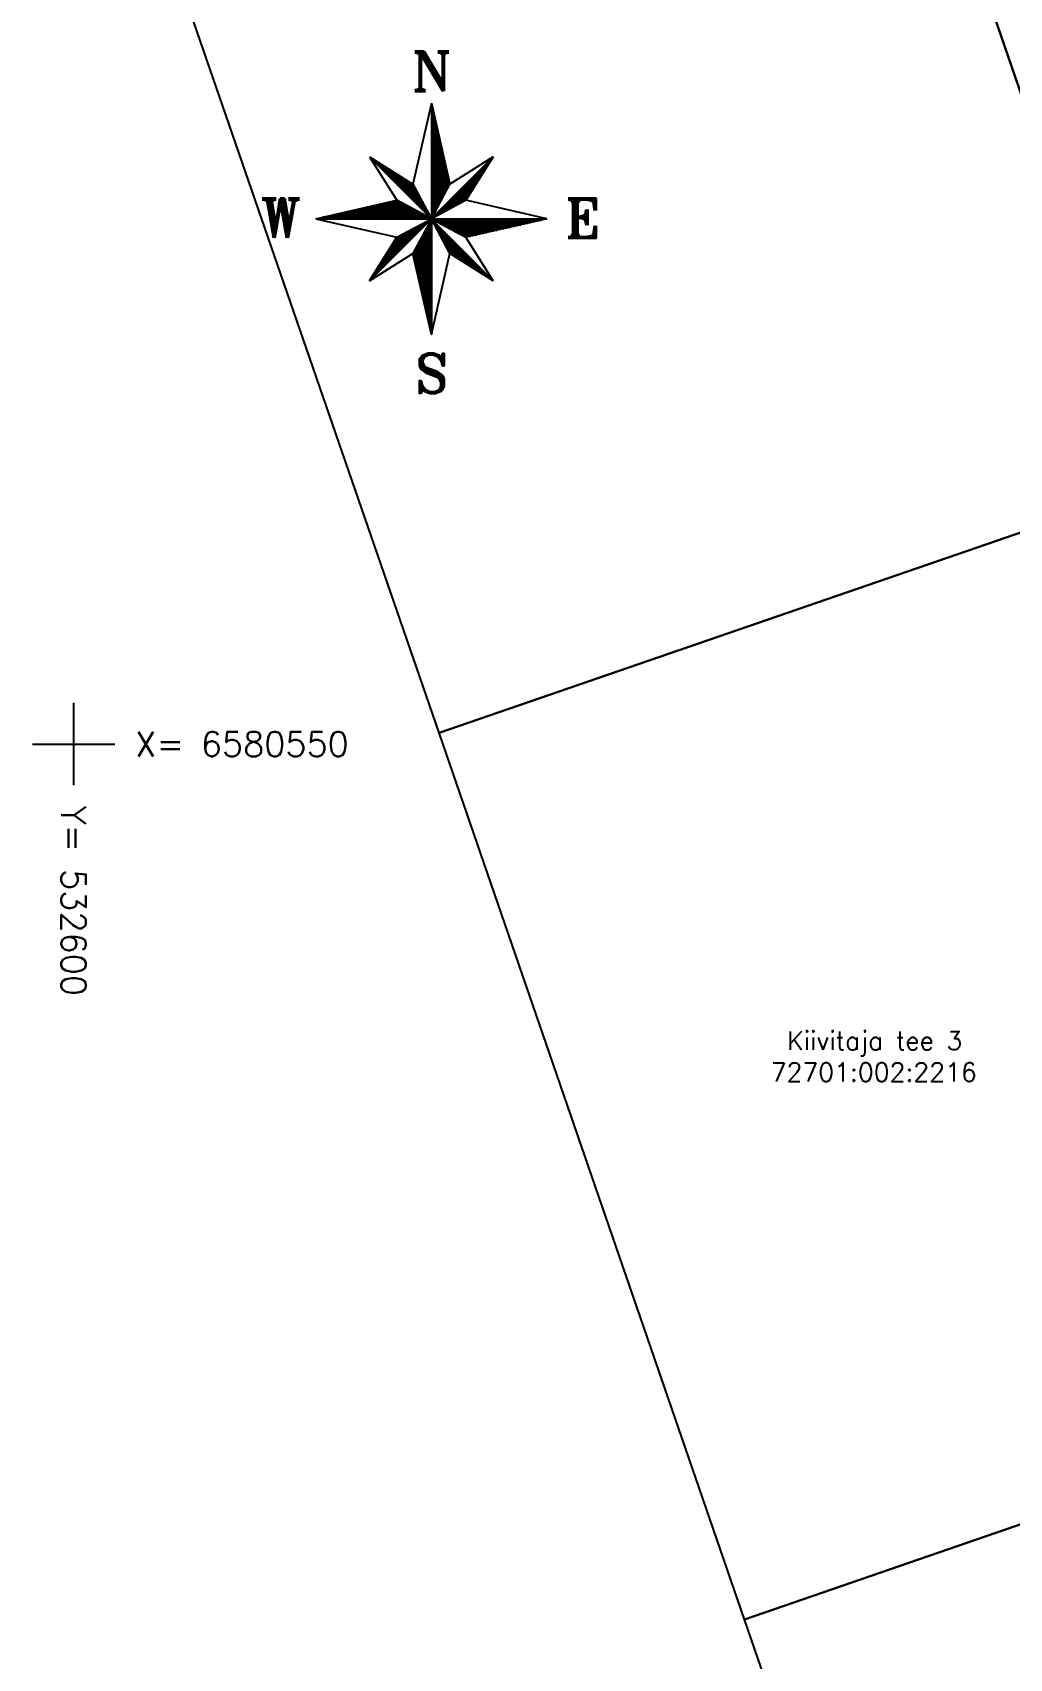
# Model space of a CAD drawing. Header units: metres. Extents: x 531237 to 6580596, y 532656 to 13161177.
# Drawn here: x 532598 to 532645.5, y 6580505.5 to 6580584.6 of the extents above; entities that cross this region are included whole.
import ezdxf
from ezdxf.enums import TextEntityAlignment as Align

# ---------------------------------------------------------------- set-up
doc = ezdxf.new("R2010")
doc.units = ezdxf.units.M
doc.linetypes.add('KATASTRIPIIR', pattern=[0.02, 0.01, 0.01])
for name, color, linetype in [('PIIR', 32, 'Continuous'), ('vork', 15, 'Continuous'), ('VORMISTUS', 7, 'Continuous')]:
    doc.layers.add(name, color=color, linetype=linetype)
doc.styles.add('textstyle0', font='romant')
doc.styles.add('textstyle1', font='romant')
doc.styles.add('textstyle10', font='romant')
doc.styles.add('textstyle11', font='romant')
doc.styles.add('textstyle12', font='romant')
doc.styles.add('textstyle13', font='romant')
doc.styles.add('textstyle14', font='romant')
doc.styles.add('textstyle141', font='romans')
doc.styles.add('textstyle142', font='romans')
doc.styles.add('textstyle15', font='romant')
doc.styles.add('textstyle2', font='romant')
doc.styles.add('textstyle26', font='romans')
doc.styles.add('textstyle27', font='romans')
doc.styles.add('textstyle3', font='romant')
doc.styles.add('textstyle4', font='romant')
doc.styles.add('textstyle5', font='romant')
doc.styles.add('textstyle6', font='romant')
doc.styles.add('textstyle7', font='romant')
doc.styles.add('textstyle8', font='romant')
doc.styles.add('textstyle9', font='romant')

# ---------------------------------------------------------------- blocks, each defined once
blk = doc.blocks.new('VKORIS')
at = {"color": 0, "linetype": 'Continuous'}
for p, q in [((0, 4), (0, -4)), ((-4, 0), (4, 0))]:
    blk.add_line(p, q, dxfattribs=at)
blk = doc.blocks.new('PNOOL')
for p, q in [((-0.005, 5.616), (-0.904, 1.676)), ((-0.005, 5.616), (0.893, 1.676)), ((-0.005, 5.616), (-0.005, -5.634)), ((-3.021, 3.007), (3.011, -3.026)), ((-3.021, 3.007), (-0.904, 1.676)), ((-3.021, 3.007), (-1.69, 0.889)), ((3.011, 3.007), (-3.021, -3.026)), ((3.011, 3.007), (0.893, 1.676)), ((3.011, 3.007), (1.68, 0.889)), ((-0.904, 1.676), (-0.005, -0.009)), ((-0.005, -0.009), (0.893, 1.676)), ((-5.63, -0.009), (-1.69, 0.889)), ((-0.005, -0.009), (-1.69, 0.889)), ((1.68, 0.889), (-0.005, -0.009)), ((5.62, -0.009), (1.68, 0.889)), ((-5.63, -0.009), (-1.69, -0.908)), ((-5.63, -0.009), (5.62, -0.009)), ((-1.69, -0.908), (-0.005, -0.009)), ((-0.005, -0.009), (-0.904, -1.694)), ((-0.005, -0.009), (1.68, -0.908)), ((0.893, -1.694), (-0.005, -0.009)), ((5.62, -0.009), (1.68, -0.908)), ((-3.021, -3.026), (-1.69, -0.908)), ((3.011, -3.026), (1.68, -0.908)), ((-3.021, -3.026), (-0.904, -1.694)), ((-0.005, -5.634), (-0.904, -1.694)), ((-0.005, -5.634), (0.893, -1.694)), ((3.011, -3.026), (0.893, -1.694))]:
    blk.add_line(p, q)
at = {"color": 0}
for p, q in [((-0.005, 5.588), (0.001, 5.588)), ((-0.005, 5.55), (0.01, 5.55)), ((-0.005, 5.512), (0.018, 5.512)), ((-0.005, 5.475), (0.027, 5.475)), ((-0.005, 5.438), (0.036, 5.438)), ((-0.005, 5.4), (0.044, 5.4)), ((-0.005, 5.363), (0.053, 5.363)), ((-0.005, 5.325), (0.061, 5.325)), ((-0.005, 5.288), (0.07, 5.288)), ((-0.005, 5.25), (0.078, 5.25)), ((-0.005, 5.213), (0.087, 5.213)), ((-0.005, 5.175), (0.095, 5.175)), ((-0.005, 5.137), (0.104, 5.137)), ((-0.005, 5.1), (0.113, 5.1)), ((-0.005, 5.062), (0.121, 5.062)), ((-0.005, 5.025), (0.13, 5.025)), ((-0.005, 4.988), (0.138, 4.988)), ((-0.005, 4.95), (0.147, 4.95)), ((-0.005, 4.913), (0.155, 4.913)), ((-0.005, 4.875), (0.164, 4.875)), ((-0.005, 4.838), (0.172, 4.838)), ((-0.005, 4.8), (0.181, 4.8)), ((-0.005, 4.762), (0.19, 4.762)), ((-0.005, 4.725), (0.198, 4.725)), ((-0.005, 4.688), (0.207, 4.688)), ((-0.005, 4.65), (0.215, 4.65)), ((-0.005, 4.613), (0.224, 4.613)), ((-0.005, 4.575), (0.232, 4.575)), ((-0.005, 4.538), (0.241, 4.538)), ((-0.005, 4.5), (0.249, 4.5)), ((-0.005, 4.463), (0.258, 4.463)), ((-0.005, 4.425), (0.266, 4.425)), ((-0.005, 4.387), (0.275, 4.387)), ((-0.005, 4.35), (0.284, 4.35)), ((-0.005, 4.312), (0.292, 4.312)), ((-0.005, 4.275), (0.301, 4.275)), ((-0.005, 4.238), (0.309, 4.238)), ((-0.005, 4.2), (0.318, 4.2)), ((-0.005, 4.163), (0.326, 4.163)), ((-0.005, 4.125), (0.335, 4.125)), ((-0.005, 4.088), (0.343, 4.088)), ((-0.005, 4.05), (0.352, 4.05)), ((-0.005, 4.012), (0.361, 4.012)), ((-0.005, 3.975), (0.369, 3.975)), ((-0.005, 3.938), (0.378, 3.938)), ((-0.005, 3.9), (0.386, 3.9)), ((-0.005, 3.863), (0.395, 3.863)), ((-0.005, 3.825), (0.403, 3.825)), ((-0.005, 3.788), (0.412, 3.788)), ((-0.005, 3.75), (0.42, 3.75)), ((-0.005, 3.713), (0.429, 3.713)), ((-0.005, 3.675), (0.438, 3.675)), ((-0.005, 3.637), (0.446, 3.637)), ((-0.005, 3.6), (0.455, 3.6)), ((-0.005, 3.562), (0.463, 3.562)), ((-0.005, 3.525), (0.472, 3.525)), ((-0.005, 3.488), (0.48, 3.488)), ((-0.005, 3.45), (0.489, 3.45)), ((-0.005, 3.413), (0.497, 3.413)), ((-0.005, 3.375), (0.506, 3.375)), ((-0.005, 3.338), (0.514, 3.338)), ((-0.005, 3.3), (0.523, 3.3)), ((-0.005, 3.262), (0.532, 3.262)), ((-0.005, 3.225), (0.54, 3.225)), ((-0.005, 3.188), (0.549, 3.188)), ((-3.014, 3), (-3.011, 3)), ((-2.977, 2.963), (-2.951, 2.963)), ((-2.939, 2.925), (-2.891, 2.925)), ((-2.902, 2.887), (-2.832, 2.887)), ((-2.864, 2.85), (-2.772, 2.85)), ((-2.827, 2.812), (-2.712, 2.812)), ((-2.789, 2.775), (-2.653, 2.775)), ((-2.752, 2.738), (-2.593, 2.738)), ((-2.714, 2.7), (-2.533, 2.7)), ((-2.677, 2.663), (-2.474, 2.663)), ((-2.639, 2.625), (-2.414, 2.625)), ((-2.602, 2.588), (-2.354, 2.588)), ((-2.564, 2.55), (-2.295, 2.55)), ((-2.527, 2.512), (-2.235, 2.512)), ((-2.489, 2.475), (-2.175, 2.475)), ((-2.452, 2.438), (-2.116, 2.438)), ((-2.414, 2.4), (-2.056, 2.4)), ((-0.005, 3.15), (0.557, 3.15)), ((-0.005, 3.113), (0.566, 3.113)), ((-0.005, 3.075), (0.574, 3.075)), ((-0.005, 3.038), (0.583, 3.038)), ((-0.005, 3), (0.591, 3)), ((-0.005, 2.963), (0.6, 2.963)), ((-0.005, 2.925), (0.609, 2.925)), ((-0.005, 2.887), (0.617, 2.887)), ((-0.005, 2.85), (0.626, 2.85)), ((-0.005, 2.812), (0.634, 2.812)), ((-0.005, 2.775), (0.643, 2.775)), ((-0.005, 2.738), (0.651, 2.738)), ((-0.005, 2.7), (0.66, 2.7)), ((-0.005, 2.663), (0.668, 2.663)), ((-0.005, 2.625), (0.677, 2.625)), ((-0.005, 2.588), (0.686, 2.588)), ((-0.005, 2.55), (0.694, 2.55)), ((-0.005, 2.512), (0.703, 2.512)), ((-0.005, 2.475), (0.711, 2.475)), ((-0.005, 2.438), (0.72, 2.438)), ((-0.005, 2.4), (0.728, 2.4)), ((2.404, 2.4), (2.63, 2.4)), ((2.442, 2.438), (2.653, 2.438)), ((2.479, 2.475), (2.677, 2.475)), ((2.517, 2.512), (2.7, 2.512)), ((2.554, 2.55), (2.724, 2.55)), ((2.592, 2.588), (2.748, 2.588)), ((2.629, 2.625), (2.771, 2.625)), ((2.667, 2.663), (2.795, 2.663)), ((2.704, 2.7), (2.818, 2.7)), ((2.742, 2.738), (2.842, 2.738)), ((2.779, 2.775), (2.865, 2.775)), ((2.817, 2.812), (2.889, 2.812)), ((2.854, 2.85), (2.913, 2.85)), ((2.892, 2.887), (2.936, 2.887)), ((2.929, 2.925), (2.96, 2.925)), ((2.967, 2.963), (2.983, 2.963)), ((3.004, 3), (3.007, 3)), ((-2.377, 2.363), (-1.996, 2.363)), ((-2.339, 2.325), (-1.937, 2.325)), ((-2.302, 2.288), (-1.877, 2.288)), ((-2.264, 2.25), (-1.817, 2.25)), ((-2.227, 2.213), (-1.758, 2.213)), ((-2.189, 2.175), (-1.698, 2.175)), ((-2.152, 2.137), (-1.638, 2.137)), ((-2.114, 2.1), (-1.579, 2.1)), ((-2.077, 2.062), (-1.519, 2.062)), ((-2.039, 2.025), (-1.459, 2.025)), ((-2.002, 1.988), (-1.4, 1.988)), ((-1.964, 1.95), (-1.34, 1.95)), ((-1.927, 1.913), (-1.28, 1.913)), ((-1.889, 1.875), (-1.221, 1.875)), ((-1.852, 1.838), (-1.161, 1.838)), ((-1.814, 1.8), (-1.102, 1.8)), ((-1.777, 1.762), (-1.042, 1.762)), ((-1.739, 1.725), (-0.982, 1.725)), ((-1.702, 1.688), (-0.923, 1.688)), ((-1.664, 1.65), (-0.89, 1.65)), ((-1.627, 1.613), (-0.87, 1.613)), ((-0.005, 2.363), (0.737, 2.363)), ((-0.005, 2.325), (0.745, 2.325)), ((-0.005, 2.288), (0.754, 2.288)), ((-0.005, 2.25), (0.762, 2.25)), ((-0.005, 2.213), (0.771, 2.213)), ((-0.005, 2.175), (0.78, 2.175)), ((-0.005, 2.137), (0.788, 2.137)), ((-0.005, 2.1), (0.797, 2.1)), ((-0.005, 2.062), (0.805, 2.062)), ((-0.005, 2.025), (0.814, 2.025)), ((-0.005, 1.988), (0.822, 1.988)), ((-0.005, 1.95), (0.831, 1.95)), ((-0.005, 1.913), (0.839, 1.913)), ((-0.005, 1.875), (0.848, 1.875)), ((-0.005, 1.838), (0.857, 1.838)), ((-0.005, 1.8), (0.865, 1.8)), ((-0.005, 1.762), (0.874, 1.762)), ((-0.005, 1.725), (0.882, 1.725)), ((-0.005, 1.688), (0.891, 1.688)), ((-0.005, 1.65), (0.88, 1.65)), ((-0.005, 1.613), (0.86, 1.613)), ((1.617, 1.613), (2.135, 1.613)), ((1.654, 1.65), (2.158, 1.65)), ((1.692, 1.688), (2.182, 1.688)), ((1.729, 1.725), (2.205, 1.725)), ((1.767, 1.762), (2.229, 1.762)), ((1.804, 1.8), (2.253, 1.8)), ((1.842, 1.838), (2.276, 1.838)), ((1.879, 1.875), (2.3, 1.875)), ((1.917, 1.913), (2.323, 1.913)), ((1.954, 1.95), (2.347, 1.95)), ((1.992, 1.988), (2.37, 1.988)), ((2.029, 2.025), (2.394, 2.025)), ((2.067, 2.062), (2.418, 2.062)), ((2.104, 2.1), (2.441, 2.1)), ((2.142, 2.137), (2.465, 2.137)), ((2.179, 2.175), (2.488, 2.175)), ((2.217, 2.213), (2.512, 2.213)), ((2.254, 2.25), (2.535, 2.25)), ((2.292, 2.288), (2.559, 2.288)), ((2.329, 2.325), (2.583, 2.325)), ((2.367, 2.363), (2.606, 2.363)), ((-1.971, 0.825), (-1.57, 0.825)), ((-1.807, 0.863), (-1.64, 0.863)), ((-1.589, 1.575), (-0.85, 1.575)), ((-1.552, 1.538), (-0.83, 1.538)), ((-1.514, 1.5), (-0.81, 1.5)), ((-1.477, 1.463), (-0.79, 1.463)), ((-1.439, 1.425), (-0.77, 1.425)), ((-1.402, 1.387), (-0.75, 1.387)), ((-1.364, 1.35), (-0.73, 1.35)), ((-1.327, 1.312), (-0.71, 1.312)), ((-1.289, 1.275), (-0.69, 1.275)), ((-1.252, 1.238), (-0.67, 1.238)), ((-1.214, 1.2), (-0.65, 1.2)), ((-1.177, 1.163), (-0.63, 1.163)), ((-1.139, 1.125), (-0.61, 1.125)), ((-1.102, 1.088), (-0.59, 1.088)), ((-1.064, 1.05), (-0.57, 1.05)), ((-1.027, 1.012), (-0.55, 1.012)), ((-0.989, 0.975), (-0.53, 0.975)), ((-0.952, 0.938), (-0.51, 0.938)), ((-0.914, 0.9), (-0.49, 0.9)), ((-0.877, 0.863), (-0.47, 0.863)), ((-0.839, 0.825), (-0.45, 0.825)), ((-0.005, 1.575), (0.84, 1.575)), ((-0.005, 1.538), (0.82, 1.538)), ((-0.005, 1.5), (0.8, 1.5)), ((-0.005, 1.463), (0.78, 1.463)), ((-0.005, 1.425), (0.76, 1.425)), ((-0.005, 1.387), (0.74, 1.387)), ((-0.005, 1.35), (0.72, 1.35)), ((-0.005, 1.312), (0.7, 1.312)), ((-0.005, 1.275), (0.68, 1.275)), ((-0.005, 1.238), (0.66, 1.238)), ((-0.005, 1.2), (0.64, 1.2)), ((-0.005, 1.163), (0.62, 1.163)), ((-0.005, 1.125), (0.6, 1.125)), ((-0.005, 1.088), (0.58, 1.088)), ((-0.005, 1.05), (0.56, 1.05)), ((-0.005, 1.012), (0.54, 1.012)), ((-0.005, 0.975), (0.52, 0.975)), ((-0.005, 0.938), (0.5, 0.938)), ((-0.005, 0.9), (0.48, 0.9)), ((-0.005, 0.863), (0.46, 0.863)), ((-0.005, 0.825), (0.44, 0.825)), ((0.829, 0.825), (1.56, 0.825)), ((0.867, 0.863), (1.63, 0.863)), ((0.904, 0.9), (1.687, 0.9)), ((0.942, 0.938), (1.71, 0.938)), ((0.979, 0.975), (1.734, 0.975)), ((1.017, 1.012), (1.758, 1.012)), ((1.054, 1.05), (1.781, 1.05)), ((1.092, 1.088), (1.805, 1.088)), ((1.129, 1.125), (1.828, 1.125)), ((1.167, 1.163), (1.852, 1.163)), ((1.204, 1.2), (1.875, 1.2)), ((1.242, 1.238), (1.899, 1.238)), ((1.279, 1.275), (1.923, 1.275)), ((1.317, 1.312), (1.946, 1.312)), ((1.354, 1.35), (1.97, 1.35)), ((1.392, 1.387), (1.993, 1.387)), ((1.429, 1.425), (2.017, 1.425)), ((1.467, 1.463), (2.04, 1.463)), ((1.504, 1.5), (2.064, 1.5)), ((1.542, 1.538), (2.088, 1.538)), ((1.579, 1.575), (2.111, 1.575)), ((-5.589, 0), (-0.023, 0)), ((-5.424, 0.038), (-0.093, 0.038)), ((-5.26, 0.075), (-0.163, 0.075)), ((-5.095, 0.113), (-0.234, 0.113)), ((-4.931, 0.15), (-0.304, 0.15)), ((-4.767, 0.188), (-0.374, 0.188)), ((-4.602, 0.225), (-0.445, 0.225)), ((-4.438, 0.262), (-0.515, 0.262)), ((-4.273, 0.3), (-0.585, 0.3)), ((-4.109, 0.338), (-0.656, 0.338)), ((-3.944, 0.375), (-0.726, 0.375)), ((-3.78, 0.413), (-0.796, 0.413)), ((-3.615, 0.45), (-0.867, 0.45)), ((-3.451, 0.488), (-0.937, 0.488)), ((-3.287, 0.525), (-1.007, 0.525)), ((-3.122, 0.562), (-1.078, 0.562)), ((-2.958, 0.6), (-1.148, 0.6)), ((-2.793, 0.637), (-1.218, 0.637)), ((-2.629, 0.675), (-1.289, 0.675)), ((-2.464, 0.713), (-1.359, 0.713)), ((-2.3, 0.75), (-1.429, 0.75)), ((-2.136, 0.788), (-1.5, 0.788)), ((-0.802, 0.788), (-0.43, 0.788)), ((-0.764, 0.75), (-0.41, 0.75)), ((-0.727, 0.713), (-0.39, 0.713)), ((-0.689, 0.675), (-0.37, 0.675)), ((-0.652, 0.637), (-0.35, 0.637)), ((-0.614, 0.6), (-0.33, 0.6)), ((-0.577, 0.562), (-0.31, 0.562)), ((-0.539, 0.525), (-0.29, 0.525)), ((-0.502, 0.488), (-0.27, 0.488)), ((-0.464, 0.45), (-0.25, 0.45)), ((-0.427, 0.413), (-0.23, 0.413)), ((-0.389, 0.375), (-0.21, 0.375)), ((-0.352, 0.338), (-0.19, 0.338)), ((-0.314, 0.3), (-0.17, 0.3)), ((-0.277, 0.262), (-0.15, 0.262)), ((-0.239, 0.225), (-0.13, 0.225)), ((-0.202, 0.188), (-0.11, 0.188)), ((-0.164, 0.15), (-0.09, 0.15)), ((-0.127, 0.113), (-0.07, 0.113)), ((-0.089, 0.075), (-0.05, 0.075)), ((-0.052, 0.038), (-0.03, 0.038)), ((-0.014, 0), (-0.01, 0)), ((-0.005, 0.788), (0.42, 0.788)), ((-0.005, 0.75), (0.4, 0.75)), ((-0.005, 0.713), (0.38, 0.713)), ((-0.005, 0.675), (0.36, 0.675)), ((-0.005, 0.637), (0.34, 0.637)), ((-0.005, 0.6), (0.32, 0.6)), ((-0.005, 0.562), (0.3, 0.562)), ((-0.005, 0.525), (0.28, 0.525)), ((-0.005, 0.488), (0.26, 0.488)), ((-0.005, 0.45), (0.24, 0.45)), ((-0.005, 0.413), (0.22, 0.413)), ((-0.005, 0.375), (0.2, 0.375)), ((-0.005, 0.338), (0.18, 0.338)), ((-0.005, 0.3), (0.16, 0.3)), ((-0.005, 0.262), (0.14, 0.262)), ((-0.005, 0.225), (0.12, 0.225)), ((-0.005, 0.188), (0.1, 0.188)), ((-0.005, 0.15), (0.08, 0.15)), ((-0.005, 0.113), (0.06, 0.113)), ((-0.005, 0.075), (0.04, 0.075)), ((-0.005, 0.038), (0.02, 0.038)), ((-0.005, 0), (0, 0)), ((0.004, 0), (0.013, 0)), ((0.042, 0.038), (0.083, 0.038)), ((0.079, 0.075), (0.153, 0.075)), ((0.117, 0.113), (0.224, 0.113)), ((0.154, 0.15), (0.294, 0.15)), ((0.192, 0.188), (0.364, 0.188)), ((0.229, 0.225), (0.435, 0.225)), ((0.267, 0.262), (0.505, 0.262)), ((0.304, 0.3), (0.575, 0.3)), ((0.342, 0.338), (0.646, 0.338)), ((0.379, 0.375), (0.716, 0.375)), ((0.417, 0.413), (0.786, 0.413)), ((0.454, 0.45), (0.857, 0.45)), ((0.492, 0.488), (0.927, 0.488)), ((0.529, 0.525), (0.997, 0.525)), ((0.567, 0.562), (1.068, 0.562)), ((0.604, 0.6), (1.138, 0.6)), ((0.642, 0.637), (1.208, 0.637)), ((0.679, 0.675), (1.278, 0.675)), ((0.717, 0.713), (1.349, 0.713)), ((0.754, 0.75), (1.419, 0.75)), ((0.792, 0.788), (1.489, 0.788)), ((-1.464, -0.787), (-0.783, -0.787)), ((-1.394, -0.75), (-0.746, -0.75)), ((-1.323, -0.712), (-0.708, -0.712)), ((-1.253, -0.675), (-0.671, -0.675)), ((-1.183, -0.637), (-0.633, -0.637)), ((-1.113, -0.6), (-0.596, -0.6)), ((-1.042, -0.562), (-0.558, -0.562)), ((-0.972, -0.525), (-0.521, -0.525)), ((-0.902, -0.487), (-0.483, -0.487)), ((-0.831, -0.45), (-0.446, -0.45)), ((-0.761, -0.412), (-0.408, -0.412)), ((-0.691, -0.375), (-0.371, -0.375)), ((-0.62, -0.337), (-0.333, -0.337)), ((-0.55, -0.3), (-0.296, -0.3)), ((-0.48, -0.262), (-0.258, -0.262)), ((-0.42, -0.787), (-0.005, -0.787)), ((-0.409, -0.225), (-0.221, -0.225)), ((-0.4, -0.75), (-0.005, -0.75)), ((-0.38, -0.712), (-0.005, -0.712)), ((-0.36, -0.675), (-0.005, -0.675)), ((-0.34, -0.637), (-0.005, -0.637)), ((-0.339, -0.188), (-0.183, -0.188)), ((-0.32, -0.6), (-0.005, -0.6)), ((-0.3, -0.562), (-0.005, -0.562)), ((-0.28, -0.525), (-0.005, -0.525)), ((-0.269, -0.15), (-0.146, -0.15)), ((-0.26, -0.487), (-0.005, -0.487)), ((-0.24, -0.45), (-0.005, -0.45)), ((-0.22, -0.412), (-0.005, -0.412)), ((-0.2, -0.375), (-0.005, -0.375)), ((-0.198, -0.112), (-0.108, -0.112)), ((-0.18, -0.337), (-0.005, -0.337)), ((-0.16, -0.3), (-0.005, -0.3)), ((-0.14, -0.262), (-0.005, -0.262)), ((-0.128, -0.075), (-0.071, -0.075)), ((-0.12, -0.225), (-0.005, -0.225)), ((-0.1, -0.188), (-0.005, -0.188)), ((-0.08, -0.15), (-0.005, -0.15)), ((-0.06, -0.112), (-0.005, -0.112)), ((-0.058, -0.037), (-0.033, -0.037)), ((-0.04, -0.075), (-0.005, -0.075)), ((-0.02, -0.037), (-0.005, -0.037)), ((0.01, -0.037), (0.023, -0.037)), ((0.03, -0.075), (0.061, -0.075)), ((0.048, -0.037), (5.497, -0.037)), ((0.05, -0.112), (0.098, -0.112)), ((0.07, -0.15), (0.136, -0.15)), ((0.09, -0.188), (0.173, -0.188)), ((0.11, -0.225), (0.211, -0.225)), ((0.118, -0.075), (5.332, -0.075)), ((0.13, -0.262), (0.248, -0.262)), ((0.15, -0.3), (0.286, -0.3)), ((0.17, -0.337), (0.323, -0.337)), ((0.188, -0.112), (5.168, -0.112)), ((0.19, -0.375), (0.361, -0.375)), ((0.21, -0.412), (0.398, -0.412)), ((0.23, -0.45), (0.436, -0.45)), ((0.25, -0.487), (0.473, -0.487)), ((0.259, -0.15), (5.004, -0.15)), ((0.27, -0.525), (0.511, -0.525)), ((0.29, -0.562), (0.548, -0.562)), ((0.31, -0.6), (0.586, -0.6)), ((0.329, -0.188), (4.839, -0.188)), ((0.33, -0.637), (0.623, -0.637)), ((0.35, -0.675), (0.661, -0.675)), ((0.37, -0.712), (0.698, -0.712)), ((0.39, -0.75), (0.736, -0.75)), ((0.399, -0.225), (4.675, -0.225)), ((0.41, -0.787), (0.773, -0.787)), ((0.47, -0.262), (4.51, -0.262)), ((0.54, -0.3), (4.346, -0.3)), ((0.61, -0.337), (4.181, -0.337)), ((0.681, -0.375), (4.017, -0.375)), ((0.751, -0.412), (3.853, -0.412)), ((0.821, -0.45), (3.688, -0.45)), ((0.891, -0.487), (3.524, -0.487)), ((0.962, -0.525), (3.359, -0.525)), ((1.032, -0.562), (3.195, -0.562)), ((1.102, -0.6), (3.03, -0.6)), ((1.173, -0.637), (2.866, -0.637)), ((1.243, -0.675), (2.701, -0.675)), ((1.313, -0.712), (2.537, -0.712)), ((1.384, -0.75), (2.373, -0.75)), ((1.454, -0.787), (2.208, -0.787)), ((-2.109, -1.575), (-1.571, -1.575)), ((-2.086, -1.537), (-1.533, -1.537)), ((-2.062, -1.5), (-1.496, -1.5)), ((-2.039, -1.462), (-1.458, -1.462)), ((-2.015, -1.425), (-1.421, -1.425)), ((-1.991, -1.387), (-1.383, -1.387)), ((-1.968, -1.35), (-1.346, -1.35)), ((-1.944, -1.312), (-1.308, -1.312)), ((-1.921, -1.275), (-1.271, -1.275)), ((-1.897, -1.237), (-1.233, -1.237)), ((-1.874, -1.2), (-1.196, -1.2)), ((-1.85, -1.162), (-1.158, -1.162)), ((-1.826, -1.125), (-1.121, -1.125)), ((-1.803, -1.087), (-1.083, -1.087)), ((-1.779, -1.05), (-1.046, -1.05)), ((-1.756, -1.012), (-1.008, -1.012)), ((-1.732, -0.975), (-0.971, -0.975)), ((-1.709, -0.938), (-0.933, -0.938)), ((-1.675, -0.9), (-0.896, -0.9)), ((-1.605, -0.862), (-0.858, -0.862)), ((-1.534, -0.825), (-0.821, -0.825)), ((-0.84, -1.575), (-0.005, -1.575)), ((-0.82, -1.537), (-0.005, -1.537)), ((-0.8, -1.5), (-0.005, -1.5)), ((-0.78, -1.462), (-0.005, -1.462)), ((-0.76, -1.425), (-0.005, -1.425)), ((-0.74, -1.387), (-0.005, -1.387)), ((-0.72, -1.35), (-0.005, -1.35)), ((-0.7, -1.312), (-0.005, -1.312)), ((-0.68, -1.275), (-0.005, -1.275)), ((-0.66, -1.237), (-0.005, -1.237)), ((-0.64, -1.2), (-0.005, -1.2)), ((-0.62, -1.162), (-0.005, -1.162)), ((-0.6, -1.125), (-0.005, -1.125)), ((-0.58, -1.087), (-0.005, -1.087)), ((-0.56, -1.05), (-0.005, -1.05)), ((-0.54, -1.012), (-0.005, -1.012)), ((-0.52, -0.975), (-0.005, -0.975)), ((-0.5, -0.938), (-0.005, -0.938)), ((-0.48, -0.9), (-0.005, -0.9)), ((-0.46, -0.862), (-0.005, -0.862)), ((-0.44, -0.825), (-0.005, -0.825)), ((0.43, -0.825), (0.811, -0.825)), ((0.45, -0.862), (0.848, -0.862)), ((0.47, -0.9), (0.886, -0.9)), ((0.49, -0.938), (0.923, -0.938)), ((0.51, -0.975), (0.961, -0.975)), ((0.53, -1.012), (0.998, -1.012)), ((0.55, -1.05), (1.036, -1.05)), ((0.57, -1.087), (1.073, -1.087)), ((0.59, -1.125), (1.111, -1.125)), ((0.61, -1.162), (1.148, -1.162)), ((0.63, -1.2), (1.186, -1.2)), ((0.65, -1.237), (1.223, -1.237)), ((0.67, -1.275), (1.261, -1.275)), ((0.69, -1.312), (1.298, -1.312)), ((0.71, -1.35), (1.336, -1.35)), ((0.73, -1.387), (1.373, -1.387)), ((0.75, -1.425), (1.411, -1.425)), ((0.77, -1.462), (1.448, -1.462)), ((0.79, -1.5), (1.486, -1.5)), ((0.81, -1.537), (1.523, -1.537)), ((0.83, -1.575), (1.561, -1.575)), ((1.524, -0.825), (2.044, -0.825)), ((1.595, -0.862), (1.879, -0.862)), ((1.665, -0.9), (1.715, -0.9)), ((-2.604, -2.362), (-2.358, -2.362)), ((-2.581, -2.325), (-2.321, -2.325)), ((-2.557, -2.287), (-2.283, -2.287)), ((-2.534, -2.25), (-2.246, -2.25)), ((-2.51, -2.212), (-2.208, -2.212)), ((-2.486, -2.175), (-2.171, -2.175)), ((-2.463, -2.137), (-2.133, -2.137)), ((-2.439, -2.1), (-2.096, -2.1)), ((-2.416, -2.062), (-2.058, -2.062)), ((-2.392, -2.025), (-2.021, -2.025)), ((-2.369, -1.987), (-1.983, -1.987)), ((-2.345, -1.95), (-1.946, -1.95)), ((-2.321, -1.912), (-1.908, -1.912)), ((-2.298, -1.875), (-1.871, -1.875)), ((-2.274, -1.837), (-1.833, -1.837)), ((-2.251, -1.8), (-1.796, -1.8)), ((-2.227, -1.762), (-1.758, -1.762)), ((-2.204, -1.725), (-1.721, -1.725)), ((-2.18, -1.688), (-1.683, -1.688)), ((-2.156, -1.65), (-1.646, -1.65)), ((-2.133, -1.612), (-1.608, -1.612)), ((-0.9, -1.688), (-0.005, -1.688)), ((-0.897, -1.725), (-0.005, -1.725)), ((-0.888, -1.762), (-0.005, -1.762)), ((-0.88, -1.65), (-0.005, -1.65)), ((-0.879, -1.8), (-0.005, -1.8)), ((-0.871, -1.837), (-0.005, -1.837)), ((-0.862, -1.875), (-0.005, -1.875)), ((-0.86, -1.612), (-0.005, -1.612)), ((-0.854, -1.912), (-0.005, -1.912)), ((-0.845, -1.95), (-0.005, -1.95)), ((-0.837, -1.987), (-0.005, -1.987)), ((-0.828, -2.025), (-0.005, -2.025)), ((-0.82, -2.062), (-0.005, -2.062)), ((-0.811, -2.1), (-0.005, -2.1)), ((-0.803, -2.137), (-0.005, -2.137)), ((-0.794, -2.175), (-0.005, -2.175)), ((-0.785, -2.212), (-0.005, -2.212)), ((-0.777, -2.25), (-0.005, -2.25)), ((-0.768, -2.287), (-0.005, -2.287)), ((-0.76, -2.325), (-0.005, -2.325)), ((-0.751, -2.362), (-0.005, -2.362)), ((0.85, -1.612), (1.598, -1.612)), ((0.87, -1.65), (1.636, -1.65)), ((0.89, -1.688), (1.673, -1.688)), ((0.942, -1.725), (1.711, -1.725)), ((1.002, -1.762), (1.748, -1.762)), ((1.061, -1.8), (1.786, -1.8)), ((1.121, -1.837), (1.823, -1.837)), ((1.181, -1.875), (1.861, -1.875)), ((1.24, -1.912), (1.898, -1.912)), ((1.3, -1.95), (1.936, -1.95)), ((1.36, -1.987), (1.973, -1.987)), ((1.419, -2.025), (2.011, -2.025)), ((1.479, -2.062), (2.048, -2.062)), ((1.539, -2.1), (2.086, -2.1)), ((1.598, -2.137), (2.123, -2.137)), ((1.658, -2.175), (2.161, -2.175)), ((1.718, -2.212), (2.198, -2.212)), ((1.777, -2.25), (2.236, -2.25)), ((1.837, -2.287), (2.273, -2.287)), ((1.897, -2.325), (2.311, -2.325)), ((1.956, -2.362), (2.348, -2.362)), ((-3.005, -3), (-2.996, -3)), ((-2.982, -2.962), (-2.958, -2.962)), ((-2.958, -2.925), (-2.921, -2.925)), ((-2.934, -2.887), (-2.883, -2.887)), ((-2.911, -2.85), (-2.846, -2.85)), ((-2.887, -2.812), (-2.808, -2.812)), ((-2.864, -2.775), (-2.771, -2.775)), ((-2.84, -2.737), (-2.733, -2.737)), ((-2.816, -2.7), (-2.696, -2.7)), ((-2.793, -2.662), (-2.658, -2.662)), ((-2.769, -2.625), (-2.621, -2.625)), ((-2.746, -2.587), (-2.583, -2.587)), ((-2.722, -2.55), (-2.546, -2.55)), ((-2.699, -2.512), (-2.508, -2.512)), ((-2.675, -2.475), (-2.471, -2.475)), ((-2.651, -2.438), (-2.433, -2.438)), ((-2.628, -2.4), (-2.396, -2.4)), ((-0.743, -2.4), (-0.005, -2.4)), ((-0.734, -2.438), (-0.005, -2.438)), ((-0.726, -2.475), (-0.005, -2.475)), ((-0.717, -2.512), (-0.005, -2.512)), ((-0.708, -2.55), (-0.005, -2.55)), ((-0.7, -2.587), (-0.005, -2.587)), ((-0.691, -2.625), (-0.005, -2.625)), ((-0.683, -2.662), (-0.005, -2.662)), ((-0.674, -2.7), (-0.005, -2.7)), ((-0.666, -2.737), (-0.005, -2.737)), ((-0.657, -2.775), (-0.005, -2.775)), ((-0.649, -2.812), (-0.005, -2.812)), ((-0.64, -2.85), (-0.005, -2.85)), ((-0.631, -2.887), (-0.005, -2.887)), ((-0.623, -2.925), (-0.005, -2.925)), ((-0.614, -2.962), (-0.005, -2.962)), ((-0.606, -3), (-0.005, -3)), ((-0.597, -3.037), (-0.005, -3.037)), ((-0.589, -3.075), (-0.005, -3.075)), ((-0.58, -3.112), (-0.005, -3.112)), ((-0.572, -3.15), (-0.005, -3.15)), ((2.016, -2.4), (2.386, -2.4)), ((2.076, -2.438), (2.423, -2.438)), ((2.135, -2.475), (2.461, -2.475)), ((2.195, -2.512), (2.498, -2.512)), ((2.255, -2.55), (2.536, -2.55)), ((2.314, -2.587), (2.573, -2.587)), ((2.374, -2.625), (2.611, -2.625)), ((2.434, -2.662), (2.648, -2.662)), ((2.493, -2.7), (2.686, -2.7)), ((2.553, -2.737), (2.723, -2.737)), ((2.613, -2.775), (2.761, -2.775)), ((2.672, -2.812), (2.798, -2.812)), ((2.732, -2.85), (2.836, -2.85)), ((2.791, -2.887), (2.873, -2.887)), ((2.851, -2.925), (2.911, -2.925)), ((2.911, -2.962), (2.948, -2.962)), ((2.97, -3), (2.986, -3)), ((-0.563, -3.188), (-0.005, -3.188)), ((-0.555, -3.225), (-0.005, -3.225)), ((-0.546, -3.262), (-0.005, -3.262)), ((-0.537, -3.3), (-0.005, -3.3)), ((-0.529, -3.337), (-0.005, -3.337)), ((-0.52, -3.375), (-0.005, -3.375)), ((-0.512, -3.412), (-0.005, -3.412)), ((-0.503, -3.45), (-0.005, -3.45)), ((-0.495, -3.487), (-0.005, -3.487)), ((-0.486, -3.525), (-0.005, -3.525)), ((-0.478, -3.562), (-0.005, -3.562)), ((-0.469, -3.6), (-0.005, -3.6)), ((-0.46, -3.637), (-0.005, -3.637)), ((-0.452, -3.675), (-0.005, -3.675)), ((-0.443, -3.712), (-0.005, -3.712)), ((-0.435, -3.75), (-0.005, -3.75)), ((-0.426, -3.787), (-0.005, -3.787)), ((-0.418, -3.825), (-0.005, -3.825)), ((-0.409, -3.862), (-0.005, -3.862)), ((-0.401, -3.9), (-0.005, -3.9)), ((-0.392, -3.938), (-0.005, -3.938)), ((-0.383, -3.975), (-0.005, -3.975)), ((-0.375, -4.012), (-0.005, -4.012)), ((-0.366, -4.05), (-0.005, -4.05)), ((-0.358, -4.087), (-0.005, -4.087)), ((-0.349, -4.125), (-0.005, -4.125)), ((-0.341, -4.162), (-0.005, -4.162)), ((-0.332, -4.2), (-0.005, -4.2)), ((-0.324, -4.237), (-0.005, -4.237)), ((-0.315, -4.275), (-0.005, -4.275)), ((-0.306, -4.312), (-0.005, -4.312)), ((-0.298, -4.35), (-0.005, -4.35)), ((-0.289, -4.387), (-0.005, -4.387)), ((-0.281, -4.425), (-0.005, -4.425)), ((-0.272, -4.462), (-0.005, -4.462)), ((-0.264, -4.5), (-0.005, -4.5)), ((-0.255, -4.537), (-0.005, -4.537)), ((-0.247, -4.575), (-0.005, -4.575)), ((-0.238, -4.612), (-0.005, -4.612)), ((-0.23, -4.65), (-0.005, -4.65)), ((-0.221, -4.688), (-0.005, -4.688)), ((-0.212, -4.725), (-0.005, -4.725)), ((-0.204, -4.762), (-0.005, -4.762)), ((-0.195, -4.8), (-0.005, -4.8)), ((-0.187, -4.837), (-0.005, -4.837)), ((-0.178, -4.875), (-0.005, -4.875)), ((-0.17, -4.912), (-0.005, -4.912)), ((-0.161, -4.95), (-0.005, -4.95)), ((-0.153, -4.987), (-0.005, -4.987)), ((-0.144, -5.025), (-0.005, -5.025)), ((-0.135, -5.062), (-0.005, -5.062)), ((-0.127, -5.1), (-0.005, -5.1)), ((-0.118, -5.137), (-0.005, -5.137)), ((-0.11, -5.175), (-0.005, -5.175)), ((-0.101, -5.212), (-0.005, -5.212)), ((-0.093, -5.25), (-0.005, -5.25)), ((-0.084, -5.287), (-0.005, -5.287)), ((-0.076, -5.325), (-0.005, -5.325)), ((-0.067, -5.362), (-0.005, -5.362)), ((-0.058, -5.4), (-0.005, -5.4)), ((-0.05, -5.438), (-0.005, -5.438)), ((-0.041, -5.475), (-0.005, -5.475)), ((-0.033, -5.512), (-0.005, -5.512)), ((-0.024, -5.55), (-0.005, -5.55)), ((-0.016, -5.587), (-0.005, -5.587)), ((-0.007, -5.625), (-0.005, -5.625))]:
    blk.add_line(p, q, dxfattribs=at)
for s, style, p in [('N', 'textstyle9', (-0.005, 7.188)), ('N', 'textstyle0', (-0.005, 7.139)), ('N', 'textstyle13', (0.04, 7.188)), ('N', 'textstyle5', (0.04, 7.139)), ('W', 'textstyle8', (-7.352, 0.039)), ('W', 'textstyle2', (-7.352, -0.009)), ('W', 'textstyle12', (-7.307, 0.039)), ('W', 'textstyle4', (-7.307, -0.009)), ('E', 'textstyle10', (7.342, 0.039)), ('E', 'textstyle3', (7.342, -0.009)), ('E', 'textstyle14', (7.387, 0.039)), ('E', 'textstyle6', (7.387, -0.009)), ('S', 'textstyle11', (-0.005, -7.506)), ('S', 'textstyle1', (-0.005, -7.555)), ('S', 'textstyle15', (0.04, -7.506)), ('S', 'textstyle7', (0.04, -7.555))]:
    blk.add_text(s, height=1.875, dxfattribs=dict(style=style)).set_placement(p, align=Align.MIDDLE_CENTER)

msp = doc.modelspace()

# ---------------------------------------------------------------- linework, layer by layer
at = {"layer": 'PIIR', "linetype": 'KATASTRIPIIR'}
msp.add_lwpolyline([(532637.755, 6580605.807), (532651.94, 6580610.691), (532656.501, 6580597.455), (532654.289, 6580594.577), (532669.291, 6580551.151), (532675.534, 6580553.307), (532677.485, 6580547.634), (532671.245, 6580545.482), (532691.468, 6580486.824), (532696.476, 6580487.369), (532715.797, 6580498.512), (532716.45, 6580496.58), (532649.66, 6580458.06), (532648.886, 6580460.304), (532678.036, 6580476.734), (532680.999, 6580480.374), (532637.756, 6580605.803)], dxfattribs=at)
for points in [[(532637.755, 6580605.807), (532652.664, 6580562.562), (532617.776, 6580550.542), (532602.87, 6580593.78), (532637.755, 6580605.807), (532637.755, 6580605.807)], [(532617.776, 6580550.542), (532652.664, 6580562.562), (532667.53, 6580519.441), (532632.645, 6580507.414)], [(532632.645, 6580507.414), (532667.53, 6580519.441), (532680.999, 6580480.374), (532678.036, 6580476.734), (532648.886, 6580460.304)]]:
    msp.add_lwpolyline(points, close=True, dxfattribs=at)
at = {"layer": 'PIIR', "linetype": 'Continuous'}
msp.add_point((532625.02, 6580529.54), dxfattribs=at)

# ---------------------------------------------------------------- block references
at = {"layer": 'vork', "linetype": 'Continuous', "xscale": 0.5, "yscale": 0.5}
msp.add_blockref('VKORIS', (532600, 6580550), dxfattribs=at)
at = {"layer": 'VORMISTUS'}
msp.add_blockref('PNOOL', (532617.407, 6580575.563), dxfattribs=at)

# ---------------------------------------------------------------- texts
at = {"layer": 'PIIR', "linetype": 'KATASTRIPIIR'}
for s, style, p in [('Kiivitaja tee 3', 'textstyle26', (532634.712, 6580535.119)), ('72701:002:2216', 'textstyle27', (532633.909, 6580533.589))]:
    msp.add_text(s, height=0.9, dxfattribs=dict(at, style=style)).set_placement(p)
at = {"layer": 'vork', "style": 'textstyle141'}
msp.add_text('X= 6580550', height=1.2, dxfattribs=at).set_placement((532603, 6580550), align=Align.MIDDLE_LEFT)
at = {"layer": 'vork', "style": 'textstyle142'}
msp.add_text('Y= 532600', height=1.2, rotation=270, dxfattribs=at).set_placement((532600, 6580547), align=Align.MIDDLE_LEFT)

doc.saveas('drawing.dxf')
